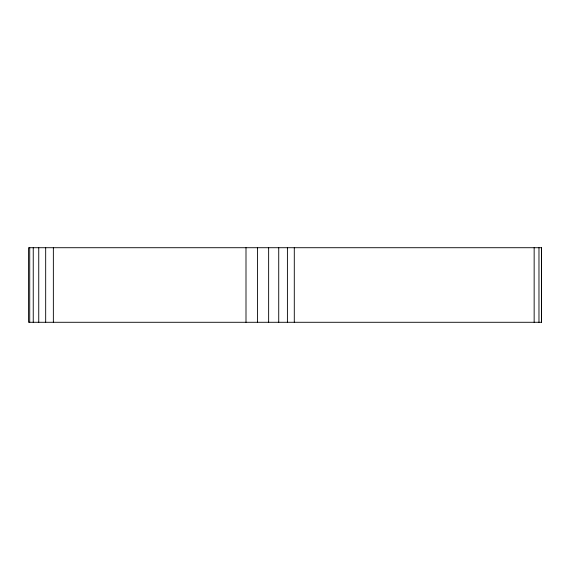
<?xml version="1.0" encoding="UTF-8"?>
<svg xmlns="http://www.w3.org/2000/svg" width="570" height="570" viewBox="0 0 570 570"><rect width="100%" height="100%" fill="white"/><g stroke="black" fill="none" stroke-linecap="round" stroke-linejoin="round"><path stroke-width="0.85" d="M541.5 247.715L28.5 247.715L28.5 322.285L541.5 322.285L541.5 247.715L541.457 322.285M538.971 247.715L538.971 322.285M534.154 247.715L534.154 322.285M294.291 247.715L294.291 322.285M287.408 247.715L287.408 322.285M278.73 247.715L278.73 322.285M268.641 247.715L268.641 322.285M257.569 247.715L257.569 322.285M245.998 247.715L245.998 322.285M53.359 247.715L53.359 322.285M45.678 247.715L45.678 322.285M38.746 247.715L38.746 322.285M33.245 247.715L33.245 322.285M29.718 247.715L29.718 322.285"/></g></svg>
